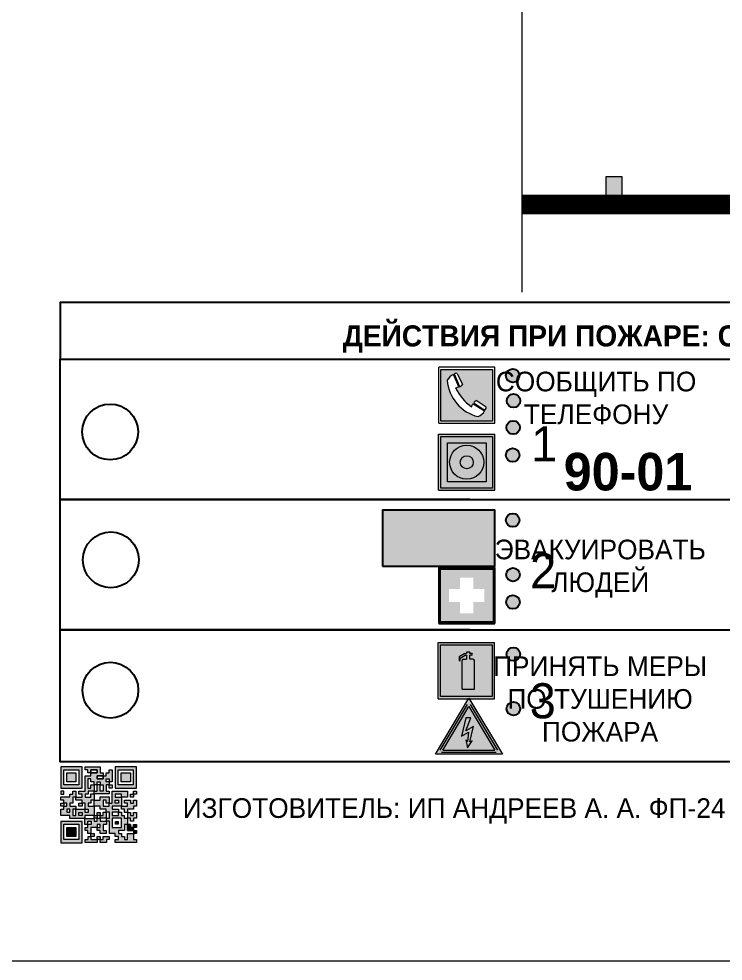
# Model space of a CAD drawing. Header units: millimetres. Extents: x 13810 to 67229, y 12374 to 21950.
# Drawn here: x 37200.7 to 37301, y 13757.6 to 13891.9 of the extents above; entities that cross this region are included whole.
import ezdxf

# ---------------------------------------------------------------- set-up
doc = ezdxf.new("R2010")
doc.units = ezdxf.units.MM
doc.styles.add('обычный', font='arial.ttf')

# ---------------------------------------------------------------- blocks, each defined once
blk = doc.blocks.new('A$C3E6D3DDE')
at = {"lineweight": 5}
h = blk.add_hatch(color=40, dxfattribs=at)
h.paths.add_polyline_path([(24.1, 1.45), (16.46, -11.35), (31.74, -11.35)])
h.paths.add_polyline_path([(24.09, -0.46), (30.03, -10.41), (18.14, -10.41)], flags=16)
h.paths.add_polyline_path([(24.54, -3.08), (23.41, -6.02), (25.13, -5.01), (24.33, -8.5), (24.82, -8.27), (23.79, -9.86), (23.4, -8.04), (23.8, -8.43), (24.04, -6.29), (22.39, -7.25), (23.44, -3.08)], flags=0)
h = blk.add_hatch(color=256, dxfattribs=at)
h.paths.add_polyline_path([(24.37, 0.03, 0.567511), (23.82, 0.03), (17.59, -10.4, 0.582454), (17.86, -10.88), (30.32, -10.88, 0.582149), (30.6, -10.4)])
h.paths.add_polyline_path([(24.09, -0.46), (18.14, -10.41), (30.03, -10.41)], flags=16)
h.paths.add_polyline_path([(24.54, -3.08), (23.41, -6.02), (25.13, -5.01), (24.33, -8.5), (24.82, -8.27), (23.79, -9.86), (23.4, -8.04), (23.8, -8.43), (24.04, -6.29), (22.39, -7.25), (23.44, -3.08)], flags=0)
h = blk.add_hatch(color=40, dxfattribs=at)
h.paths.add_polyline_path([(24.09, -0.46), (18.14, -10.41), (30.03, -10.41)])
h.paths.add_polyline_path([(24.82, -8.27), (23.79, -9.86), (23.4, -8.04), (23.8, -8.43), (24.04, -6.29), (22.39, -7.25), (23.44, -3.08), (24.54, -3.08), (23.41, -6.02), (25.13, -5.01), (24.33, -8.5)], flags=16)
at = {"color": 40, "lineweight": 5}
for p, q in [((16.46, -11.35), (24.1, 1.45)), ((24.1, 1.45), (31.74, -11.35))]:
    blk.add_line(p, q, dxfattribs=at)
at = {"lineweight": 5}
for p, q in [((17.59, -10.4), (23.82, 0.03)), ((24.37, 0.03), (30.6, -10.4)), ((18.14, -10.41), (24.09, -0.46)), ((24.09, -0.46), (30.03, -10.41)), ((23.44, -3.08), (22.39, -7.25)), ((23.41, -6.02), (24.54, -3.08)), ((24.54, -3.08), (23.44, -3.08)), ((22.39, -7.25), (24.04, -6.29)), ((25.13, -5.01), (23.41, -6.02)), ((24.04, -6.29), (23.8, -8.43)), ((24.33, -8.5), (25.13, -5.01)), ((23.8, -8.43), (23.4, -8.04)), ((23.4, -8.04), (23.79, -9.86)), ((23.79, -9.86), (24.82, -8.27)), ((24.82, -8.27), (24.33, -8.5)), ((18.14, -10.41), (30.03, -10.41)), ((17.86, -10.88), (30.32, -10.88))]:
    blk.add_line(p, q, dxfattribs=at)
at = {"color": 50, "lineweight": 5}
blk.add_line((31.74, -11.35), (16.46, -11.35), dxfattribs=at)
blk = doc.blocks.new('A$C456E1F9C')
at = {"lineweight": 5}
h = blk.add_hatch(color=242, dxfattribs=at)
h.paths.add_polyline_path([(0.51, -1.47), (0.51, -13.26), (12.29, -13.26), (12.29, -1.47)])
h.paths.add_polyline_path([(5.42, -4.95, -0.254479), (4.78, -5.4), (3.52, -2.53, -0.209735), (4.23, -2.4)], flags=16)
h.paths.add_polyline_path([(8.53, -8.6), (10.87, -10.17), (10.54, -10.76), (8.03, -9.13, -0.192251)], flags=16)
h.paths.add_polyline_path([(4.61, -5.49, 0.005518), (3.87, -5.72, 0.128647), (7.49, -10.01, 0.00809), (7.83, -9.33), (10.47, -10.97, -0.16736), (8.99, -12.25, -0.327862), (1.95, -3.95, -0.166952), (3.36, -2.62)], flags=16)
at = {"color": 242, "lineweight": 5}
for p, q in [((0, -13.77), (0, -0.97)), ((12.8, -0.97), (0, -0.97)), ((12.8, -13.77), (12.8, -0.97)), ((4.61, -5.49), (3.36, -2.62)), ((3.52, -2.53), (4.78, -5.4)), ((4.23, -2.4), (5.42, -4.95)), ((7.83, -9.33), (10.47, -10.97)), ((8.03, -9.13), (10.54, -10.76)), ((10.81, -10.12), (8.53, -8.6)), ((10.54, -10.76), (10.8, -10.3)), ((10.8, -10.3), (10.81, -10.12)), ((0, -13.77), (12.8, -13.77))]:
    blk.add_line(p, q, dxfattribs=at)
blk.add_lwpolyline([(0.51, -1.47), (12.29, -1.47), (12.29, -13.26), (0.51, -13.26)], close=True, dxfattribs=at)
for centre, radius, start, end in [((4.59, -5.34), 2.99, 114.2845, 152.1974), ((11.12, -3.31), 9.19, 183.9915, 256.6009), ((4.02, -3.27), 0.891, 76.3284, 123.7092), ((14.98, -39.1), 35.17, 107.1487, 108.4135), ((13.86, -0.94), 11.08, 205.5536, 234.8762), ((4.68, -4.59), 0.824, 276.9621, 334.0723), ((-13.31, 0.8), 23.44, 332.5487, 334.4027), ((8.94, -9.5), 0.989, 114.4092, 157.9388), ((7.87, -9.46), 3, 291.9291, 329.9329)]:
    blk.add_arc(centre, radius, start, end, dxfattribs=at)
blk = doc.blocks.new('A$C54414219')
at = {"true_color": 0xffffff}
h = blk.add_hatch(color=7, dxfattribs=at)
h.paths.add_polyline_path([(2.39, -9.45), (2.39, -18.3), (11.23, -18.3), (11.23, -9.45)], flags=0)
h.paths.add_polyline_path([(10.71, -13.87, -1), (2.92, -13.87, -1)], flags=0)
h.paths.add_polyline_path([(8.3, -13.87, -1), (5.33, -13.87, -1)], flags=0)
h.paths.add_polyline_path([(0.41, -7.47), (0.41, -20.27), (13.21, -20.27), (13.21, -7.47)])
h.paths.add_polyline_path([(0.92, -19.77), (12.71, -19.77), (12.71, -7.98), (0.92, -7.98)], flags=16)
h.paths.add_polyline_path([(11.23, -9.45), (11.23, -18.3), (2.39, -18.3), (2.39, -9.45)], flags=0)
at = {"lineweight": 5}
h = blk.add_hatch(color=242, dxfattribs=at)
h.paths.add_polyline_path([(12.71, -7.98), (0.92, -7.98), (0.92, -19.77), (12.71, -19.77)])
h.paths.add_polyline_path([(11.23, -18.3), (2.39, -18.3), (2.39, -9.45), (11.23, -9.45)], flags=16)
h.paths.add_polyline_path([(10.71, -13.87, -1), (2.92, -13.87, -1)], flags=0)
h.paths.add_polyline_path([(8.3, -13.87, -1), (5.33, -13.87, -1)], flags=0)
at = {"true_color": 0xffffff}
h = blk.add_hatch(color=7, dxfattribs=at)
h.paths.add_polyline_path([(2.39, -9.45), (2.39, -18.3), (11.23, -18.3), (11.23, -9.45)])
h.paths.add_polyline_path([(10.71, -13.87, -1), (2.92, -13.87, -1)], flags=16)
h.paths.add_polyline_path([(8.3, -13.87, -1), (5.33, -13.87, -1)], flags=0)
at = {"lineweight": 5}
h = blk.add_hatch(color=242, dxfattribs=at)
h.paths.add_polyline_path([(2.92, -13.87, 1), (10.71, -13.87, 1)])
h.paths.add_polyline_path([(8.3, -13.87, -1), (5.33, -13.87, -1)], flags=16)
at = {"color": 242, "lineweight": 5}
for p, q in [((0.41, -20.27), (0.41, -7.47)), ((0.41, -7.47), (13.21, -7.47)), ((0.41, -7.47), (13.21, -7.47)), ((13.21, -20.27), (13.21, -7.47)), ((0.41, -20.27), (13.21, -20.27))]:
    blk.add_line(p, q, dxfattribs=at)
for points in [[(0.92, -7.98), (12.71, -7.98), (12.71, -19.77), (0.92, -19.77)], [(2.39, -9.45), (11.23, -9.45), (11.23, -18.3), (2.39, -18.3)]]:
    blk.add_lwpolyline(points, close=True, dxfattribs=at)
for radius in [3.89, 1.49]:
    blk.add_circle((6.81, -13.87), radius, dxfattribs=at)
blk = doc.blocks.new('A$C32E8229D')
at = {"true_color": 0xffffff}
blk.add_hatch(color=7, dxfattribs=at).paths.add_polyline_path([(0, 0), (0, -8), (16, -8), (16, 0)])
h = blk.add_hatch(color=126)
h.paths.add_polyline_path([(0.2, -0.2), (15.8, -0.2), (15.8, -7.8), (0.2, -7.8)])
h.paths.add_polyline_path([(13.49, -2.05), (12.08, -2.05), (11.37, -2.63, 0.162397), (11.29, -2.84), (11.29, -3.63), (10.35, -3.63), (10.35, -4.05), (11.68, -4.05), (11.68, -3.48), (12.26, -4.28), (11.29, -5.1), (11.29, -6.78), (11.85, -6.78), (11.85, -5.44), (12.8, -4.64), (12.8, -5.94), (14.46, -5.94), (14.46, -5.39), (13.45, -5.39), (13.45, -3.97), (12.46, -2.59), (13.15, -2.59), (13.69, -3.34), (14.18, -3)], flags=16)
h.paths.add_polyline_path([(10.74, -1.82, 1), (11.8, -1.82, 1)], flags=16)
h.paths.add_polyline_path([(9.39, -3.59), (5.99, -3.59), (6.56, -3.03), (5.91, -3.03), (5.1, -3.83), (5.91, -4.64), (6.56, -4.64), (5.99, -4.09), (9.39, -4.09)], flags=16)
h.paths.add_polyline_path([(4.29, -1.08), (1.72, -1.08), (1.72, -6.6), (4.29, -6.6)], flags=16)
at = {"color": 126}
blk.add_lwpolyline([(16, -8), (0, -8), (0, 0), (16, 0)], close=True, dxfattribs=at)
blk = doc.blocks.new('A$C18900ED3')
h = blk.add_hatch(color=126)
h.paths.add_polyline_path([(-0.18, -0.18), (-7.02, -0.18), (-7.02, -7.02), (-0.18, -7.02)])
h.paths.add_polyline_path([(-5.89, -4.46), (-5.89, -2.77), (-4.46, -2.77), (-4.46, -1.31), (-2.77, -1.31), (-2.77, -2.77), (-1.33, -2.77), (-1.33, -4.46), (-2.77, -4.46), (-2.77, -5.89), (-4.46, -5.89), (-4.46, -4.46)], flags=16)
at = {"color": 126}
for p, q in [((-7.2, 0), (-7.2, -7.2)), ((0, 0), (-7.2, 0)), ((0, -7.2), (0, 0)), ((-7.02, -7.02), (-7.02, -0.18)), ((-7.02, -0.18), (-0.18, -0.18)), ((-0.18, -0.18), (-0.18, -7.02)), ((-7.2, -7.2), (0, -7.2)), ((-0.18, -7.02), (-7.02, -7.02))]:
    blk.add_line(p, q, dxfattribs=at)
blk = doc.blocks.new('A$C3AD82952')
at = {"true_color": 0xf5f5ff}
h = blk.add_hatch(color=7, dxfattribs=at)
h.dxf.hatch_style = 1
h.paths.add_polyline_path([(8.21, 8.73, 0.414214), (7.89, 9.05), (7.22, 9.05), (7.22, 9.92), (7.59, 9.92, 1), (7.57, 10.36), (7.22, 10.36), (7.22, 10.6), (6.43, 10.6), (6.43, 10.36), (6.01, 10.36), (4.74, 9.59), (4.74, 8.69), (4.98, 8.73), (4.98, 9.26), (6.12, 9.91), (6.43, 9.91), (6.43, 9.05), (5.76, 9.05, 0.414214), (5.44, 8.73), (5.44, 2.2), (8.21, 2.2)], flags=0)
h.paths.add_polyline_path([(12.8, 12.8), (0, 12.8), (0, 0), (12.8, 0)])
h.paths.add_polyline_path([(0.51, 12.29), (12.29, 12.29), (12.29, 0.51), (0.51, 0.51)], flags=16)
h.paths.add_polyline_path([(4.74, 9.59), (6.01, 10.36), (6.43, 10.36), (6.43, 10.6), (7.22, 10.6), (7.22, 10.36), (7.59, 10.36, -0.94586), (7.59, 9.92), (7.22, 9.92), (7.22, 9.05), (7.89, 9.05, -0.414214), (8.21, 8.73), (8.21, 2.2), (5.44, 2.2), (5.44, 8.73, -0.414214), (5.76, 9.05), (6.43, 9.05), (6.43, 9.91), (6.12, 9.91), (4.98, 9.26), (4.98, 8.73), (4.74, 8.69)], flags=0)
h = blk.add_hatch(color=242)
h.dxf.hatch_style = 1
h.paths.add_polyline_path([(12.29, 12.29), (0.51, 12.29), (0.51, 0.51), (12.29, 0.51)])
h.paths.add_polyline_path([(4.74, 8.69), (4.74, 9.59), (6.01, 10.36), (6.43, 10.36), (6.43, 10.6), (7.22, 10.6), (7.22, 10.36), (7.59, 10.36, -0.94586), (7.59, 9.92), (7.22, 9.92), (7.22, 9.05), (7.89, 9.05, -0.414214), (8.21, 8.73), (8.21, 2.2), (5.44, 2.2), (5.44, 8.73, -0.414214), (5.76, 9.05), (6.43, 9.05), (6.43, 9.91), (6.12, 9.91), (4.98, 9.26), (4.98, 8.73)], flags=16)
h = blk.add_hatch(color=7, dxfattribs=at)
h.dxf.hatch_style = 1
h.paths.add_polyline_path([(8.21, 8.73, 0.414214), (7.89, 9.05), (7.22, 9.05), (7.22, 9.92), (7.59, 9.92, 1), (7.57, 10.36), (7.22, 10.36), (7.22, 10.6), (6.43, 10.6), (6.43, 10.36), (6.01, 10.36), (4.74, 9.59), (4.74, 8.69), (4.98, 8.73), (4.98, 9.26), (6.12, 9.91), (6.43, 9.91), (6.43, 9.05), (5.76, 9.05, 0.414214), (5.44, 8.73), (5.44, 2.2), (8.21, 2.2)])
at = {"color": 242, "lineweight": 5}
for p, q in [((0, 0), (0, 12.8)), ((0, 12.8), (12.8, 12.8)), ((12.8, 0), (12.8, 12.8)), ((6.01, 10.36), (4.74, 9.59)), ((4.74, 9.59), (4.74, 8.69)), ((4.74, 8.69), (4.98, 8.73)), ((4.98, 9.26), (6.12, 9.91)), ((4.98, 8.73), (4.98, 9.26)), ((5.44, 2.2), (5.44, 8.73)), ((5.76, 9.05), (6.43, 9.05)), ((6.01, 10.36), (6.43, 10.36)), ((6.12, 9.91), (6.43, 9.91)), ((7.22, 10.6), (6.43, 10.6)), ((6.43, 10.6), (6.43, 10.36)), ((6.43, 9.91), (6.43, 9.05)), ((7.22, 10.36), (7.22, 10.6)), ((7.59, 10.36), (7.22, 10.36)), ((7.22, 9.05), (7.22, 9.92)), ((7.59, 9.92), (7.22, 9.92)), ((7.89, 9.05), (7.22, 9.05)), ((8.21, 2.2), (8.21, 8.73)), ((5.44, 2.2), (8.21, 2.2)), ((0, 0), (12.8, 0))]:
    blk.add_line(p, q, dxfattribs=at)
blk.add_lwpolyline([(0.51, 12.29), (12.29, 12.29), (12.29, 0.51), (0.51, 0.51)], close=True, dxfattribs=at)
for centre, radius, start, end in [((5.76, 8.73), 0.32, 90, 180), ((7.58, 10.14), 0.223, 273.1875, 86.8125), ((7.89, 8.73), 0.32, 0, 90)]:
    blk.add_arc(centre, radius, start, end, dxfattribs=at)
blk = doc.blocks.new('QR')
at = {"lineweight": 0}
h = blk.add_hatch(color=256, dxfattribs=at)
h.dxf.hatch_style = 1
h.paths.add_polyline_path([(9241.16, 2687.38), (9242.01, 2687.38), (9242.01, 2687.83), (9241.59, 2687.83), (9241.59, 2688.68), (9239.45, 2688.68), (9239.45, 2688.25), (9239.86, 2688.25), (9239.86, 2687.83), (9240.29, 2687.83), (9240.29, 2688.25), (9241.16, 2688.25), (9241.16, 2687.83), (9240.29, 2687.83), (9240.29, 2687.38), (9239.45, 2687.38), (9239.45, 2685.22), (9238.57, 2685.22), (9238.57, 2684.8), (9239.02, 2684.8), (9239.02, 2684.37), (9238.13, 2684.37), (9238.13, 2683.92), (9239.02, 2683.92), (9239.02, 2683.5), (9239.44, 2683.5), (9239.44, 2682.64), (9239.87, 2682.64), (9239.87, 2682.18), (9239.44, 2682.18), (9239.44, 2682.64), (9238.13, 2682.64), (9238.13, 2681.76), (9237.71, 2681.76), (9237.71, 2682.64), (9238.13, 2682.64), (9238.13, 2683.07), (9237.27, 2683.07), (9237.27, 2683.51), (9237.71, 2683.51), (9237.71, 2684.37), (9238.13, 2684.37), (9238.13, 2685.22), (9237.71, 2685.22), (9237.71, 2684.8), (9237.28, 2684.8), (9237.28, 2684.38), (9235.98, 2684.38), (9235.98, 2683.92), (9236.4, 2683.92), (9236.4, 2683.49), (9236.84, 2683.49), (9236.84, 2683.07), (9236.4, 2683.07), (9236.4, 2682.64), (9235.98, 2682.64), (9235.98, 2681.76), (9237.29, 2681.76), (9237.29, 2681.33), (9239.43, 2681.33), (9239.43, 2681.76), (9240.74, 2681.76), (9240.74, 2683.05), (9239.87, 2683.05), (9239.87, 2683.5), (9240.29, 2683.5), (9240.29, 2683.91), (9240.74, 2683.91), (9240.74, 2684.81), (9240.29, 2684.81), (9240.29, 2684.79), (9240.29, 2684.37), (9239.45, 2684.37), (9239.45, 2684.8), (9239.87, 2684.8), (9239.87, 2685.21), (9240.74, 2685.21), (9240.74, 2686.1), (9240.29, 2686.1), (9240.29, 2685.64), (9239.86, 2685.64), (9239.86, 2686.95), (9240.29, 2686.95), (9240.29, 2686.52), (9240.74, 2686.52), (9240.74, 2686.1), (9241.16, 2686.1), (9241.16, 2686.53), (9241.59, 2686.53), (9241.59, 2686.1), (9242.02, 2686.1), (9242.02, 2685.21), (9241.59, 2685.21), (9241.59, 2686.1), (9241.16, 2686.1), (9241.16, 2685.21), (9240.74, 2685.21), (9240.74, 2684.81), (9242.89, 2684.81), (9242.89, 2685.22), (9242.47, 2685.22), (9242.47, 2686.11), (9242.89, 2686.11), (9242.89, 2686.52), (9242.46, 2686.52), (9242.46, 2686.95), (9242.89, 2686.95), (9242.89, 2686.52), (9243.32, 2686.52), (9243.32, 2688.26), (9242.9, 2688.26), (9242.9, 2687.83), (9242.47, 2687.83), (9242.47, 2687.38), (9242.01, 2687.38), (9242.01, 2686.94), (9241.16, 2686.94)])
h.paths.add_polyline_path([(9239.02, 2682.18), (9239.02, 2681.76), (9238.54, 2681.76), (9238.54, 2682.18)], flags=16)
h.paths.add_polyline_path([(9237.27, 2682.65), (9237.27, 2682.19), (9236.83, 2682.19), (9236.83, 2682.65)], flags=16)
h = blk.add_hatch(color=256, dxfattribs=at)
h.dxf.hatch_style = 1
h.paths.add_polyline_path([(9238.15, 2687.83), (9236.83, 2687.83), (9236.83, 2686.52), (9238.15, 2686.52)], flags=0)
h.paths.add_polyline_path([(9239.01, 2685.65), (9239.01, 2688.68), (9235.98, 2688.68), (9235.98, 2685.65)])
h.paths.add_polyline_path([(9236.41, 2686.1), (9236.41, 2688.26), (9238.56, 2688.26), (9238.56, 2686.1)], flags=16)
h.paths.add_polyline_path([(9236.83, 2686.52), (9236.83, 2687.83), (9238.15, 2687.83), (9238.15, 2686.52)], flags=0)
h = blk.add_hatch(color=256, dxfattribs=at)
h.dxf.hatch_style = 1
h.paths.add_polyline_path([(9238.15, 2686.52), (9238.15, 2687.83), (9236.83, 2687.83), (9236.83, 2686.52)])
h.paths.add_polyline_path([(9245.91, 2686.52), (9245.91, 2687.83), (9244.59, 2687.83), (9244.59, 2686.52)], flags=0)
h.paths.add_polyline_path([(9246.77, 2685.65), (9246.77, 2688.68), (9243.74, 2688.68), (9243.74, 2685.65)])
h.paths.add_polyline_path([(9244.17, 2686.1), (9244.17, 2688.26), (9246.32, 2688.26), (9246.32, 2686.1)], flags=16)
h.paths.add_polyline_path([(9244.59, 2686.52), (9244.59, 2687.83), (9245.91, 2687.83), (9245.91, 2686.52)], flags=0)
h = blk.add_hatch(color=256, dxfattribs=at)
h.dxf.hatch_style = 1
h.paths.add_polyline_path([(9240.75, 2681.76), (9240.75, 2681.35), (9241.17, 2681.35), (9241.17, 2681.76)])
h.paths.add_polyline_path([(9241.6, 2682.18), (9241.17, 2682.18), (9241.17, 2681.76), (9241.6, 2681.76)])
h.paths.add_polyline_path([(9242.47, 2681.34), (9242.47, 2682.19), (9242.02, 2682.19), (9242.02, 2681.76), (9241.6, 2681.76), (9241.6, 2681.34)])
h.paths.add_polyline_path([(9239.87, 2678.3), (9239.44, 2678.3), (9239.44, 2677.89), (9241.17, 2677.89), (9241.17, 2678.3), (9240.28, 2678.3), (9240.28, 2678.73), (9239.87, 2678.73)])
h.paths.add_polyline_path([(9240.75, 2678.73), (9240.75, 2679.19), (9240.28, 2679.19), (9240.28, 2678.73)])
h.paths.add_polyline_path([(9241.6, 2678.73), (9241.17, 2678.73), (9241.17, 2678.3), (9241.6, 2678.3)])
h.paths.add_polyline_path([(9242.02, 2678.3), (9241.6, 2678.3), (9241.6, 2677.89), (9242.48, 2677.89), (9242.48, 2678.31), (9242.9, 2678.31), (9242.9, 2678.73), (9242.02, 2678.73)])
h.paths.add_polyline_path([(9246.36, 2684.37), (9246.36, 2684.79), (9245.93, 2684.79), (9245.93, 2684.37)])
h.paths.add_polyline_path([(9246.78, 2685.2), (9246.36, 2685.2), (9246.36, 2684.79), (9246.78, 2684.79)])
h.paths.add_polyline_path([(9245.91, 2687.83), (9244.59, 2687.83), (9244.59, 2686.52), (9245.91, 2686.52)])
h = blk.add_hatch(color=256, dxfattribs=at)
h.dxf.hatch_style = 1
h.paths.add_polyline_path([(9243.32, 2686.11), (9242.89, 2686.11), (9242.89, 2685.64), (9243.32, 2685.64)])
h.paths.add_polyline_path([(9239.02, 2683.07), (9239.02, 2683.5), (9238.56, 2683.5), (9238.56, 2683.07)])
h.paths.add_polyline_path([(9236.4, 2684.8), (9236.4, 2685.22), (9235.98, 2685.22), (9235.98, 2684.8)])
h.paths.add_polyline_path([(9236.4, 2683.07), (9236.4, 2683.49), (9235.98, 2683.49), (9235.98, 2683.07)])
h = blk.add_hatch(color=256, dxfattribs=at)
h.dxf.hatch_style = 1
h.paths.add_polyline_path([(9243.32, 2682.64), (9243.32, 2683.07), (9244.62, 2683.07), (9244.62, 2684.37), (9243.74, 2684.37), (9243.74, 2684.8), (9244.62, 2684.8), (9244.62, 2684.37), (9245.48, 2684.37), (9245.48, 2685.22), (9243.32, 2685.22), (9243.32, 2683.5), (9242.89, 2683.5), (9242.89, 2683.06), (9242.01, 2683.06), (9242.01, 2683.91), (9242.47, 2683.91), (9242.47, 2683.5), (9242.89, 2683.5), (9242.89, 2684.38), (9241.59, 2684.38), (9241.59, 2683.91), (9240.74, 2683.91), (9240.74, 2683.05), (9241.59, 2683.05), (9241.59, 2682.64), (9242.47, 2682.64), (9242.47, 2682.19), (9242.91, 2682.19), (9242.91, 2681.34), (9242.48, 2681.34), (9242.48, 2680.91), (9242.91, 2680.91), (9242.91, 2679.17), (9243.75, 2679.17), (9243.75, 2678.73), (9244.2, 2678.73), (9244.2, 2678.3), (9243.75, 2678.3), (9243.75, 2677.88), (9246.78, 2677.88), (9246.78, 2678.3), (9246.35, 2678.3), (9246.35, 2679.19), (9245.48, 2679.19), (9245.48, 2678.31), (9245.05, 2678.31), (9245.05, 2678.73), (9244.62, 2678.73), (9244.62, 2679.19), (9244.2, 2679.19), (9244.2, 2679.61), (9245.05, 2679.61), (9245.05, 2680.46), (9245.48, 2680.46), (9245.48, 2681.34), (9245.04, 2681.34), (9245.04, 2681.76), (9244.63, 2681.76), (9244.63, 2682.19), (9244.21, 2682.19), (9244.21, 2681.76), (9243.32, 2681.76), (9243.32, 2682.19), (9244.21, 2682.19), (9244.21, 2682.64)])
h.paths.add_polyline_path([(9243.75, 2683.49), (9243.75, 2683.92), (9244.21, 2683.92), (9244.21, 2683.49)], flags=16)
h.paths.add_polyline_path([(9243.32, 2681.34), (9244.63, 2681.34), (9244.63, 2680.04), (9243.32, 2680.04)], flags=16)
h.paths.add_polyline_path([(9243.76, 2680.89), (9244.18, 2680.89), (9244.18, 2680.48), (9243.76, 2680.48)], flags=0)
h = blk.add_hatch(color=256, dxfattribs=at)
h.dxf.hatch_style = 1
h.paths.add_polyline_path([(9246.36, 2683.07), (9246.78, 2683.07), (9246.78, 2683.92), (9246.36, 2683.92), (9246.36, 2683.49), (9245.92, 2683.49), (9245.92, 2683.92), (9245.06, 2683.92), (9245.06, 2683.49), (9245.48, 2683.49), (9245.48, 2683.07), (9244.62, 2683.07), (9244.62, 2682.65), (9245.05, 2682.65), (9245.05, 2682.18), (9245.48, 2682.18), (9245.48, 2682.65), (9246.36, 2682.65)])
h.paths.add_polyline_path([(9246.78, 2682.18), (9246.36, 2682.18), (9246.36, 2681.75), (9245.92, 2681.75), (9245.92, 2682.18), (9245.48, 2682.18), (9245.48, 2681.34), (9245.48, 2681.34), (9245.94, 2681.34), (9245.94, 2680.91), (9246.36, 2680.91), (9246.36, 2681.34), (9246.78, 2681.34)])
h = blk.add_hatch(color=256, dxfattribs=at)
h.dxf.hatch_style = 1
h.paths.add_polyline_path([(9235.98, 2680.9), (9235.98, 2677.86), (9239.02, 2677.86), (9239.02, 2680.9)])
h.paths.add_polyline_path([(9238.57, 2680.48), (9238.57, 2678.32), (9236.41, 2678.32), (9236.41, 2680.48)], flags=16)
h.paths.add_polyline_path([(9238.15, 2680.05), (9238.15, 2678.74), (9236.83, 2678.74), (9236.83, 2680.05)], flags=0)
h = blk.add_hatch(color=256, dxfattribs=at)
h.dxf.hatch_style = 1
h.paths.add_polyline_path([(9242.02, 2680.46), (9242.48, 2680.46), (9242.48, 2680.91), (9241.58, 2680.91), (9241.58, 2681.35), (9241.17, 2681.35), (9241.17, 2680.91), (9240.75, 2680.91), (9240.75, 2681.33), (9239.43, 2681.33), (9239.43, 2680.46), (9239.86, 2680.46), (9239.86, 2680.92), (9240.3, 2680.92), (9240.3, 2680.46), (9239.86, 2680.46), (9239.86, 2680.04), (9239.44, 2680.04), (9239.44, 2679.62), (9239.86, 2679.62), (9239.86, 2679.19), (9240.29, 2679.19), (9240.29, 2680.03), (9241.18, 2680.03), (9241.18, 2680.47), (9241.6, 2680.47), (9241.6, 2680.03), (9241.18, 2680.03), (9241.18, 2679.61), (9241.6, 2679.61), (9241.6, 2679.19), (9242.47, 2679.19), (9242.47, 2679.6), (9242.02, 2679.6)])
h = blk.add_hatch(color=256, dxfattribs=at)
h.dxf.hatch_style = 1
h.paths.add_polyline_path([(9244.18, 2680.48), (9244.18, 2680.89), (9243.76, 2680.89), (9243.76, 2680.48)])
h = blk.add_hatch(color=256, dxfattribs=at)
h.dxf.hatch_style = 1
h.paths.add_polyline_path([(9245.93, 2680.04), (9245.93, 2680.46), (9245.48, 2680.46), (9245.48, 2679.62), (9246.35, 2679.62), (9246.35, 2680.04)])
h.paths.add_polyline_path([(9246.78, 2680.04), (9246.78, 2680.46), (9246.35, 2680.46), (9246.35, 2680.04)])
h.paths.add_polyline_path([(9246.78, 2679.18), (9246.78, 2679.62), (9246.35, 2679.62), (9246.35, 2679.18)])
h = blk.add_hatch(color=256, dxfattribs=at)
h.dxf.hatch_style = 1
h.paths.add_polyline_path([(9238.15, 2680.05), (9236.83, 2680.05), (9236.83, 2678.74), (9238.15, 2678.74)])
for points in [[(9237.71, 2685.22), (9238.13, 2685.22), (9238.13, 2684.37), (9237.71, 2684.37), (9237.71, 2683.51), (9237.27, 2683.51), (9237.27, 2683.07), (9238.13, 2683.07), (9238.13, 2682.64), (9237.71, 2682.64), (9237.71, 2681.76), (9238.13, 2681.76), (9238.13, 2682.64), (9239.44, 2682.64), (9239.44, 2683.5), (9239.02, 2683.5), (9239.02, 2683.07), (9238.56, 2683.07), (9238.56, 2683.5), (9239.02, 2683.5), (9239.02, 2683.92), (9238.13, 2683.92), (9238.13, 2684.37), (9239.02, 2684.37), (9239.02, 2684.8), (9238.57, 2684.8), (9238.57, 2685.22), (9239.45, 2685.22), (9239.45, 2687.38), (9240.29, 2687.38), (9240.29, 2687.83), (9239.86, 2687.83), (9239.86, 2688.25), (9239.45, 2688.25), (9239.45, 2688.68), (9241.59, 2688.68), (9241.59, 2687.83), (9242.01, 2687.83), (9242.01, 2687.38), (9242.47, 2687.38), (9242.47, 2687.83), (9242.9, 2687.83), (9242.9, 2688.26), (9243.32, 2688.26), (9243.32, 2686.52), (9242.89, 2686.52), (9242.89, 2686.11), (9243.32, 2686.11), (9243.32, 2685.64), (9242.89, 2685.64), (9242.89, 2686.11), (9242.47, 2686.11), (9242.47, 2685.22), (9242.89, 2685.22), (9242.89, 2684.81), (9240.74, 2684.81), (9240.74, 2683.91), (9241.59, 2683.91), (9241.59, 2684.38), (9242.89, 2684.38), (9242.89, 2683.5), (9242.47, 2683.5), (9242.47, 2683.91), (9242.01, 2683.91), (9242.01, 2683.06), (9242.89, 2683.06), (9242.89, 2683.5), (9243.32, 2683.5), (9243.32, 2685.22), (9245.48, 2685.22), (9245.48, 2684.37), (9244.62, 2684.37), (9244.62, 2683.07), (9245.48, 2683.07), (9245.48, 2683.49), (9245.06, 2683.49), (9245.06, 2683.92), (9245.92, 2683.92), (9245.92, 2683.49), (9246.36, 2683.49), (9246.36, 2683.92), (9246.78, 2683.92), (9246.78, 2683.07), (9246.36, 2683.07), (9246.36, 2682.65), (9245.48, 2682.65), (9245.48, 2682.18), (9245.92, 2682.18), (9245.92, 2681.75), (9246.36, 2681.75), (9246.36, 2682.18), (9246.78, 2682.18), (9246.78, 2681.34), (9246.36, 2681.34), (9246.36, 2680.91), (9245.94, 2680.91), (9245.94, 2681.34), (9245.48, 2681.34), (9245.48, 2680.46), (9245.93, 2680.46), (9245.93, 2680.04), (9246.35, 2680.04), (9246.35, 2680.46), (9246.78, 2680.46), (9246.78, 2680.04), (9246.78, 2680.04), (9246.35, 2680.04), (9246.35, 2679.62), (9246.78, 2679.62), (9246.78, 2679.18), (9246.35, 2679.18), (9246.35, 2678.3), (9246.78, 2678.3), (9246.78, 2677.88), (9243.75, 2677.88), (9243.75, 2678.3), (9244.2, 2678.3), (9244.2, 2678.73), (9243.75, 2678.73), (9243.75, 2679.17), (9242.91, 2679.17), (9242.91, 2680.91), (9242.48, 2680.91), (9242.48, 2680.46), (9242.02, 2680.46), (9242.02, 2679.6), (9242.47, 2679.6), (9242.47, 2679.19), (9241.6, 2679.19), (9241.6, 2679.61), (9241.18, 2679.61), (9241.18, 2680.03), (9240.29, 2680.03), (9240.29, 2679.19), (9240.75, 2679.19), (9240.75, 2678.73), (9240.28, 2678.73), (9240.28, 2678.3), (9241.17, 2678.3), (9241.17, 2678.73), (9241.6, 2678.73), (9241.6, 2678.3), (9242.02, 2678.3), (9242.02, 2678.73), (9242.9, 2678.73), (9242.9, 2678.31), (9242.48, 2678.31), (9242.48, 2677.89), (9241.6, 2677.89), (9241.6, 2678.3), (9241.17, 2678.3), (9241.17, 2677.89), (9239.44, 2677.89), (9239.44, 2678.3), (9239.87, 2678.3), (9239.87, 2678.73), (9240.28, 2678.73), (9240.28, 2679.19), (9240.29, 2679.19), (9239.86, 2679.19), (9239.86, 2679.62), (9239.44, 2679.62), (9239.44, 2680.04), (9239.86, 2680.04), (9239.86, 2680.46), (9239.43, 2680.46), (9239.43, 2681.33), (9237.29, 2681.33), (9237.29, 2681.76), (9235.98, 2681.76), (9235.98, 2682.64), (9236.4, 2682.64), (9236.4, 2683.07), (9235.98, 2683.07), (9235.98, 2683.49), (9236.4, 2683.49), (9236.4, 2683.92), (9235.98, 2683.92), (9235.98, 2684.38), (9237.28, 2684.38), (9237.28, 2684.8), (9237.71, 2684.8), (9237.71, 2685.22), (9237.92, 2685.22)], [(9240.74, 2686.1), (9240.74, 2686.52), (9240.29, 2686.52), (9240.29, 2686.95), (9239.86, 2686.95), (9239.86, 2685.64), (9240.29, 2685.64), (9240.29, 2686.1), (9240.74, 2686.1), (9240.74, 2686.52)], [(9240.74, 2685.21), (9239.87, 2685.21), (9239.87, 2684.8), (9239.45, 2684.8), (9239.45, 2684.37), (9240.29, 2684.37), (9240.29, 2684.79), (9240.29, 2684.81), (9240.74, 2684.81), (9240.74, 2685.21), (9239.87, 2685.21)], [(9244.62, 2684.37), (9244.62, 2684.8), (9243.74, 2684.8), (9243.74, 2684.37), (9244.62, 2684.37)], [(9240.74, 2683.91), (9240.29, 2683.91), (9240.29, 2683.5), (9239.87, 2683.5), (9239.87, 2683.05), (9240.74, 2683.05), (9240.74, 2683.91)], [(9240.74, 2683.05), (9240.74, 2681.76), (9239.43, 2681.76), (9239.43, 2681.33), (9240.75, 2681.33), (9240.75, 2681.35), (9240.75, 2680.91), (9241.17, 2680.91), (9241.17, 2681.35), (9241.58, 2681.35), (9241.58, 2680.91), (9242.48, 2680.91), (9242.48, 2681.34), (9242.91, 2681.34), (9242.91, 2682.19), (9242.47, 2682.19), (9242.47, 2682.64), (9241.59, 2682.64), (9241.59, 2683.05), (9240.74, 2683.05)], [(9241.6, 2681.76), (9242.02, 2681.76), (9242.02, 2682.19), (9242.47, 2682.19), (9242.47, 2681.34), (9241.6, 2681.34), (9241.6, 2681.76)], [(9244.62, 2683.07), (9243.32, 2683.07), (9243.32, 2682.64), (9244.21, 2682.64), (9244.21, 2682.19), (9243.32, 2682.19), (9243.32, 2681.76), (9244.21, 2681.76), (9244.21, 2682.19), (9244.63, 2682.19), (9244.63, 2681.76), (9245.04, 2681.76), (9245.04, 2681.34), (9245.48, 2681.34)], [(9245.48, 2682.18), (9245.05, 2682.18), (9245.05, 2682.65), (9244.62, 2682.65), (9244.62, 2683.07)], [(9245.48, 2682.18), (9245.48, 2681.34)], [(9239.86, 2680.46), (9239.86, 2680.92), (9240.3, 2680.92), (9240.3, 2680.46), (9239.86, 2680.46)], [(9245.48, 2680.46), (9245.05, 2680.46), (9245.05, 2679.61), (9244.2, 2679.61), (9244.2, 2679.19), (9244.62, 2679.19), (9244.62, 2678.73), (9245.05, 2678.73), (9245.05, 2678.31), (9245.48, 2678.31), (9245.48, 2679.19), (9246.35, 2679.19), (9246.35, 2679.07)], [(9246.35, 2679.62), (9245.48, 2679.62), (9245.48, 2680.46)], [(9245.48, 2680.46), (9245.48, 2679.62), (9246.35, 2679.62), (9246.35, 2680.04), (9245.93, 2680.04), (9245.93, 2680.46), (9245.48, 2680.46), (9245.48, 2679.62)], [(9246.35, 2679.62), (9246.35, 2679.18)]]:
    blk.add_lwpolyline(points, dxfattribs=at)
for points in [[(9235.98, 2685.65), (9239.01, 2685.65), (9239.01, 2688.68), (9235.98, 2688.68)], [(9243.74, 2685.65), (9246.77, 2685.65), (9246.77, 2688.68), (9243.74, 2688.68)], [(9236.41, 2688.26), (9238.56, 2688.26), (9238.56, 2686.1), (9236.41, 2686.1)], [(9236.83, 2687.83), (9238.15, 2687.83), (9238.15, 2686.52), (9236.83, 2686.52)], [(9240.29, 2687.83), (9241.16, 2687.83), (9241.16, 2688.25), (9240.29, 2688.25)], [(9240.29, 2688.25), (9241.16, 2688.25), (9241.16, 2687.83), (9240.29, 2687.83)], [(9242.01, 2687.38), (9241.16, 2687.38), (9241.16, 2686.94), (9242.01, 2686.94)], [(9241.16, 2687.38), (9242.01, 2687.38), (9242.01, 2686.94), (9241.16, 2686.94)], [(9244.17, 2688.26), (9246.32, 2688.26), (9246.32, 2686.1), (9244.17, 2686.1)], [(9244.59, 2687.83), (9245.91, 2687.83), (9245.91, 2686.52), (9244.59, 2686.52)], [(9241.16, 2686.1), (9240.74, 2686.1), (9240.74, 2685.21), (9241.16, 2685.21)], [(9241.16, 2686.53), (9241.59, 2686.53), (9241.59, 2686.1), (9241.16, 2686.1)], [(9241.59, 2686.1), (9242.02, 2686.1), (9242.02, 2685.21), (9241.59, 2685.21)], [(9242.89, 2686.52), (9242.46, 2686.52), (9242.46, 2686.95), (9242.89, 2686.95)], [(9235.98, 2684.8), (9236.4, 2684.8), (9236.4, 2685.22), (9235.98, 2685.22)], [(9245.93, 2684.79), (9246.36, 2684.79), (9246.36, 2684.37), (9245.93, 2684.37)], [(9246.36, 2685.2), (9246.78, 2685.2), (9246.78, 2684.79), (9246.36, 2684.79)], [(9236.4, 2683.07), (9236.84, 2683.07), (9236.84, 2683.49), (9236.4, 2683.49)], [(9243.75, 2683.92), (9244.21, 2683.92), (9244.21, 2683.49), (9243.75, 2683.49)], [(9236.83, 2682.19), (9237.27, 2682.19), (9237.27, 2682.65), (9236.83, 2682.65)], [(9238.54, 2682.18), (9239.02, 2682.18), (9239.02, 2681.76), (9238.54, 2681.76)], [(9239.44, 2682.64), (9239.87, 2682.64), (9239.87, 2682.18), (9239.44, 2682.18)], [(9240.75, 2681.76), (9241.17, 2681.76), (9241.17, 2681.35), (9240.75, 2681.35)], [(9241.17, 2682.18), (9241.6, 2682.18), (9241.6, 2681.76), (9241.17, 2681.76)], [(9235.98, 2677.86), (9239.02, 2677.86), (9239.02, 2680.9), (9235.98, 2680.9)], [(9236.41, 2680.48), (9238.57, 2680.48), (9238.57, 2678.32), (9236.41, 2678.32)], [(9241.18, 2680.03), (9241.6, 2680.03), (9241.6, 2680.47), (9241.18, 2680.47)], [(9243.32, 2680.04), (9244.63, 2680.04), (9244.63, 2681.34), (9243.32, 2681.34)], [(9243.76, 2680.89), (9244.18, 2680.89), (9244.18, 2680.48), (9243.76, 2680.48)], [(9236.83, 2680.05), (9238.15, 2680.05), (9238.15, 2678.74), (9236.83, 2678.74)]]:
    blk.add_lwpolyline(points, close=True, dxfattribs=at)

msp = doc.modelspace()

# ---------------------------------------------------------------- hatches: boundary and pattern name
at = {"lineweight": 0}
h = msp.add_hatch(color=256, dxfattribs=at)
h.dxf.hatch_style = 1
h.paths.add_polyline_path([(37284.35, 13865.88), (37286.57, 13865.88), (37286.57, 13869.45), (37284.35, 13869.45)])
h = msp.add_hatch(color=256, dxfattribs=at)
h.dxf.hatch_style = 1
h.paths.add_polyline_path([(37270.08, 13841.08, 1), (37272.01, 13841.08, 1)])
h = msp.add_hatch(color=256, dxfattribs=at)
h.dxf.hatch_style = 1
h.paths.add_polyline_path([(37270.18, 13837.5, 1), (37272.12, 13837.5, 1)])
h = msp.add_hatch(color=256, dxfattribs=at)
h.dxf.hatch_style = 1
h.paths.add_polyline_path([(37270.14, 13833.69, 1), (37272.08, 13833.69, 1)])
h = msp.add_hatch(color=256, dxfattribs=at)
h.dxf.hatch_style = 1
h.paths.add_polyline_path([(37270.06, 13829.76, 1), (37271.99, 13829.76, 1)])
h = msp.add_hatch(color=256, dxfattribs=at)
h.dxf.hatch_style = 1
h.paths.add_polyline_path([(37270.07, 13820.49, 1), (37272.01, 13820.49, 1)])
h = msp.add_hatch(color=256, dxfattribs=at)
h.dxf.hatch_style = 1
h.paths.add_polyline_path([(37270.11, 13812.71, 1), (37272.05, 13812.71, 1)])
h = msp.add_hatch(color=256, dxfattribs=at)
h.dxf.hatch_style = 1
h.paths.add_polyline_path([(37270.11, 13808.81, 1), (37272.04, 13808.81, 1)])
h = msp.add_hatch(color=256, dxfattribs=at)
h.dxf.hatch_style = 1
h.paths.add_polyline_path([(37270.17, 13801.39, 1), (37272.1, 13801.39, 1)])
h = msp.add_hatch(color=256, dxfattribs=at)
h.dxf.hatch_style = 1
h.paths.add_polyline_path([(37270.17, 13793.62, 1), (37272.1, 13793.62, 1)])

# ---------------------------------------------------------------- linework, layer by layer
at = {"color": 126, "lineweight": 0, "true_color": 0x008754}
msp.add_lwpolyline([(37185.05, 14152.64), (37785.05, 14152.64), (37785.05, 13757.64), (37185.05, 13757.64)], close=True, dxfattribs=at)
msp.add_lwpolyline([(37185.05, 14152.64), (37785.05, 14152.64), (37785.05, 13757.64), (37185.05, 13757.64)], close=True, dxfattribs=at)
msp.add_lwpolyline([(37185.05, 14152.64), (37785.05, 14152.64), (37785.05, 13757.64), (37185.05, 13757.64)], close=True, dxfattribs=at)
msp.add_lwpolyline([(37185.05, 14152.64), (37785.05, 14152.64), (37785.05, 13757.64), (37185.05, 13757.64)], close=True, dxfattribs=at)
at = {"lineweight": 0}
for points in [[(37272.33, 14061.83), (37272.33, 13852.97)], [(37284.35, 13869.45), (37286.57, 13869.45), (37286.57, 13865.88), (37284.35, 13865.88), (37284.35, 13869.45)]]:
    msp.add_lwpolyline(points, dxfattribs=at)
at = {"lineweight": 0, "const_width": 2.82}
msp.add_lwpolyline([(37318.1, 13865.47), (37272.33, 13865.47)], dxfattribs=at)
for points in [[(37206.54, 13843.44), (37350.3, 13843.44), (37350.3, 13851.49), (37206.54, 13851.49)], [(37206.54, 13843.44), (37350.3, 13843.44), (37350.3, 13786.04), (37206.54, 13786.04)]]:
    msp.add_lwpolyline(points, close=True)
for points in [[(37264.95, 13823.44), (37206.54, 13823.44), (37350.3, 13823.44)], [(37264.95, 13804.87), (37206.54, 13804.87), (37350.3, 13804.87)]]:
    msp.add_lwpolyline(points)
for centre, radius in [((37271.04, 13841.08), 0.966), ((37271.15, 13837.5), 0.966), ((37213.67, 13833.06), 3.98), ((37271.11, 13833.69), 0.966), ((37271.03, 13829.76), 0.966), ((37271.04, 13820.49), 0.966), ((37213.76, 13814.83), 3.98), ((37271.08, 13812.71), 0.966), ((37271.07, 13808.81), 0.966), ((37271.13, 13801.39), 0.966), ((37213.7, 13796.25), 3.98), ((37271.14, 13793.62), 0.966)]:
    msp.add_circle(centre, radius)

# ---------------------------------------------------------------- block references
for name, p, xscale, yscale, zscale in [('A$C456E1F9C', (37260.49, 13842.9), 0.625, 0.625, 0.625), ('A$C54414219', (37260.23, 13837.41), 0.625, 0.625, 0.625), ('A$C18900ED3', (37268.49, 13813.76), 1.111111111007631, 1.111111111007631, 1.111111111007631), ('A$C3AD82952', (37260.44, 13795.03), 0.625, 0.625, 0.625), ('A$C3E6D3DDE', (37249.73, 13794.22), 0.625, 0.625, 0.625)]:
    msp.add_blockref(name, p, dxfattribs=dict(xscale=xscale, yscale=yscale, zscale=zscale))
at = {"xscale": -1}
msp.add_blockref('A$C32E8229D', (37268.49, 13821.91), dxfattribs=at)
at = {"color": 22, "lineweight": 100, "true_color": 0xbb1e10}
msp.add_blockref('QR', (27970.65, 11096.66), dxfattribs=at)

# ---------------------------------------------------------------- texts
at = {"lineweight": 0, "attachment_point": 5, "style": 'обычный'}
for s, insert, char_height, width in [('{\\fProxima Nova Rg|b1|i0|c204|p2;ДЕЙСТВИЯ ПРИ ПОЖАРЕ: СОХРАНЯЙТЕ СПОКОЙСТВИЕ\\H1.6644x; }', (37303.7, 13846.31), 3, 175.1736), ('{\\fProxima Nova Rg|b0|i0|c204|p2;СООБЩИТЬ ПО \\PТЕЛЕФОНУ}', (37282.92, 13837.89), 2.8, 126.6484), ('{\\fProxima Nova Rg|b0|i0|c204|p2;1\\H1.1667x; }', (37275.53, 13831.37), 5, 126.6484), ('{\\fProxima Nova Rg|b1|i0|c204|p2;\\H1.0714x;90-01\\fProxima Nova Rg|b0|i0|c204|p2;\\H0.93331x; \\H1.3449x; }', (37287.47, 13827.36), 5, 126.6484), ('{\\fProxima Nova Rg|b0|i0|c204|p2;ЭВАКУИРОВАТЬ \\PЛЮДЕЙ}', (37283.52, 13813.57), 2.8, 126.6484), ('{\\fProxima Nova Rg|b0|i0|c204|p2;2\\H1.1967x; }', (37275.38, 13813.28), 5, 126.6484), ('{\\fProxima Nova Rg|b0|i0|c204|p2;ПРИНЯТЬ МЕРЫ \\PПО ТУШЕНИЮ \\PПОЖАРА}', (37283.49, 13794.99), 2.8, 126.6484), ('{\\fProxima Nova Rg|b0|i0|c204|p2;3\\H1.1967x; }', (37275.32, 13794.71), 5, 126.6484), ('\\pi-8.4,l8.4,t8.4;{\\fProxima Nova Rg|b0|i0|c204|p2;ИЗГОТОВИТЕЛЬ: ИП АНДРЕЕВ А. А.\\fProxima Nova Rg|b0|i0|c0|p2; \\fProxima Nova Rg|b0|i0|c204|p2;ФП-24 - 2022/ 200-25-1440 ГОСТ 34428-2018-Е\\H1.2266x; }', (37298.05, 13779.05), 2.8, 191.3484)]:
    msp.add_mtext(s, dxfattribs=dict(at, insert=insert, char_height=char_height, width=width))

doc.saveas('drawing.dxf')
